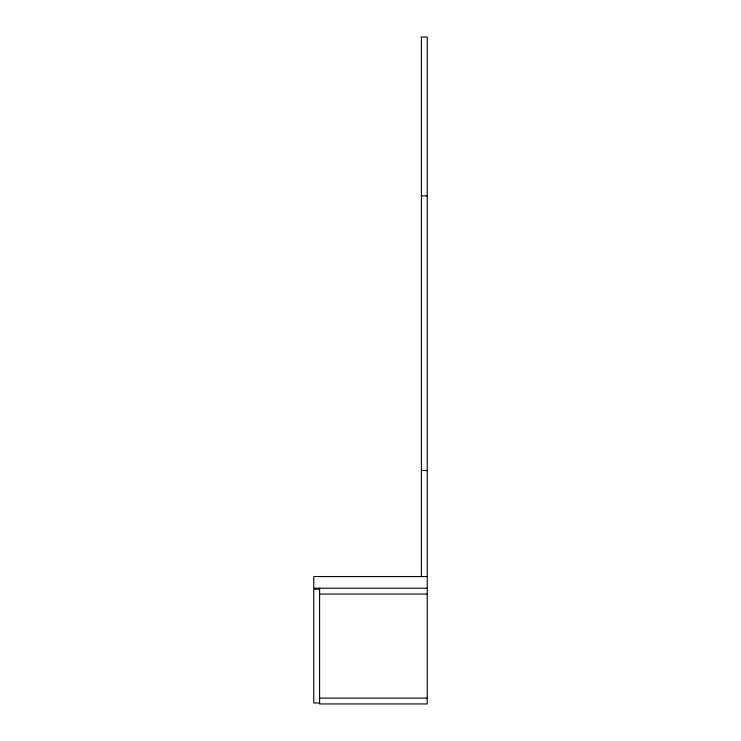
<?xml version="1.0" encoding="UTF-8"?>
<svg xmlns="http://www.w3.org/2000/svg" width="741" height="741" viewBox="0 0 741 741"><rect width="100%" height="100%" fill="white"/><g stroke="black" fill="none" stroke-linecap="round" stroke-linejoin="round"><path stroke-width="1.11" d="M421.397 195.911L427.233 195.911M421.397 470.516L427.233 470.516M427.233 576.535L313.767 576.535L313.767 588.206L427.233 588.206M319.603 589.178L313.767 589.178L313.767 702.977L319.603 702.977M319.603 594.041L427.233 594.041M319.603 698.115L427.233 698.115M421.397 576.535L421.397 37.05L427.233 37.05L427.233 703.95L319.603 703.95L319.603 588.206"/></g></svg>
